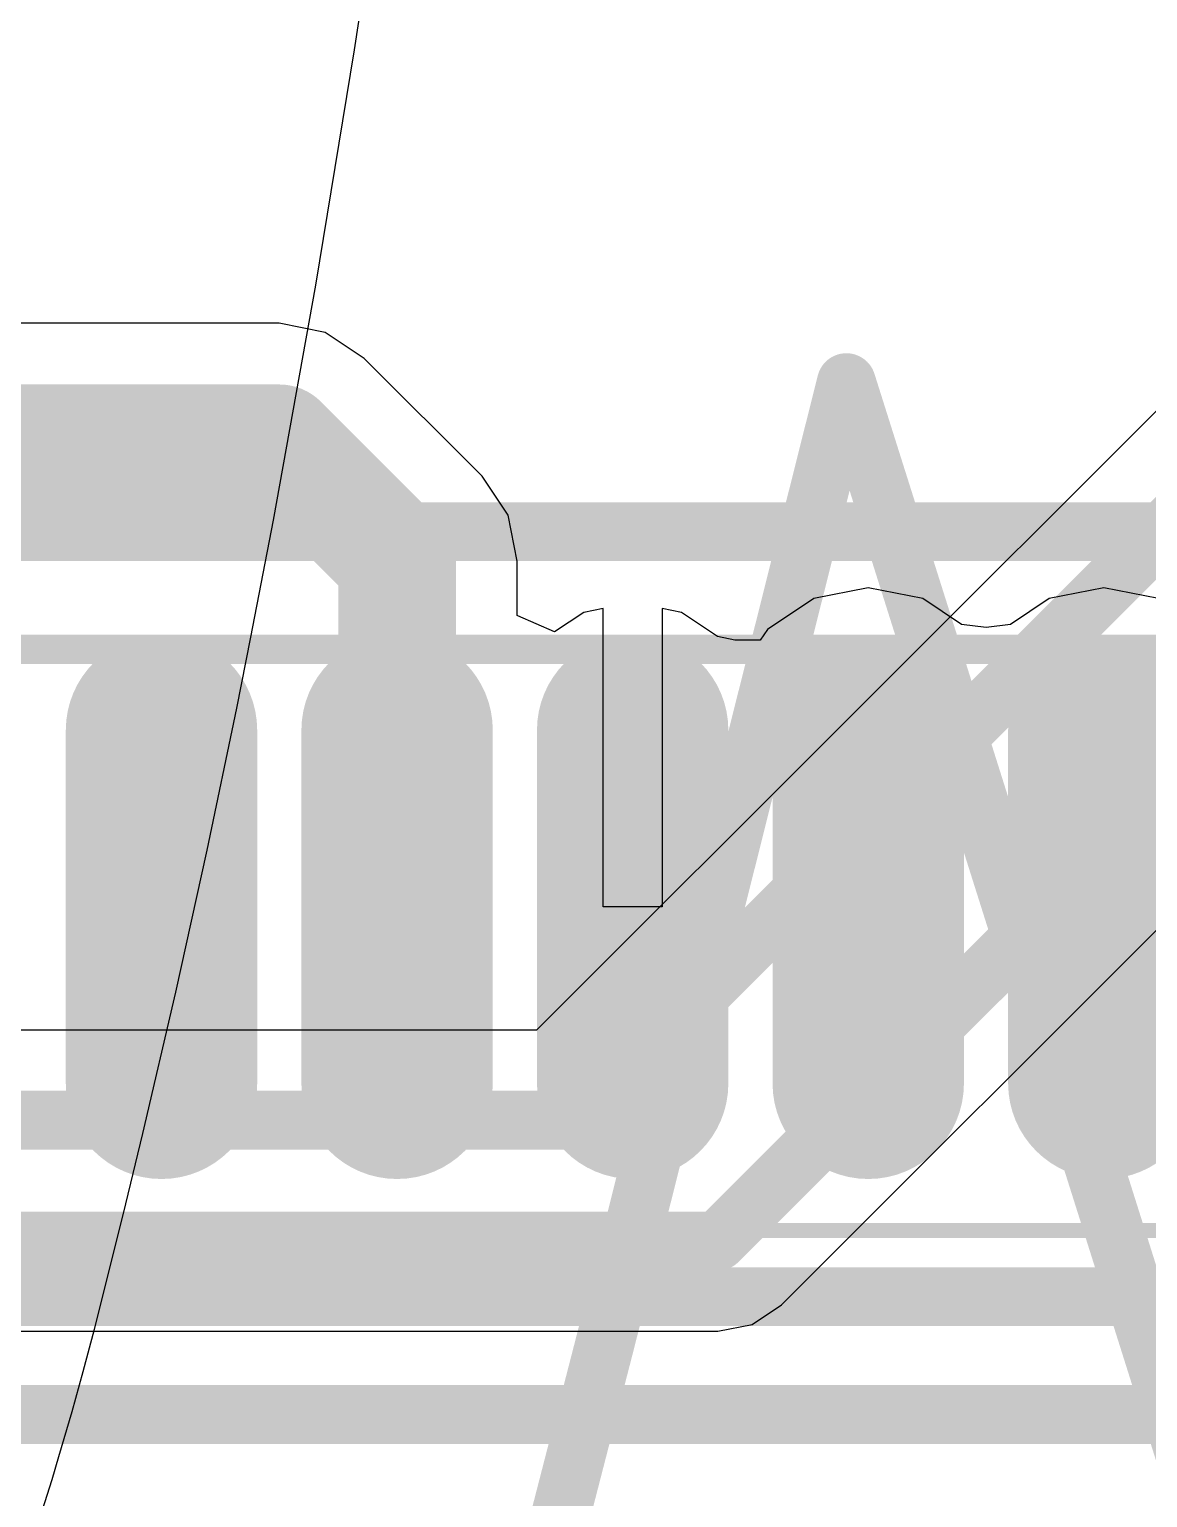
# Model space of a CAD drawing. Header units: inches. Extents: x -30 to 118, y 20 to 51.
# Drawn here: x 75.551 to 79.349, y 24.917 to 29.907 of the extents above; entities that cross this region are included whole.
import ezdxf

# ---------------------------------------------------------------- set-up
doc = ezdxf.new("R2010")
doc.units = ezdxf.units.IN
for name, color, linetype in [('Bottom 3D Body', 216, 'Continuous'), ('Bottom Courtyard', 56, 'Continuous'), ('Bottom Layer', 5, 'Continuous'), ('Bottom Overlay', 54, 'Continuous'), ('Bottom Paste', 16, 'Continuous'), ('Bottom Solder', 6, 'Continuous'), ('Mechanical 1', 6, 'Continuous'), ('Top Layer', 1, 'Continuous'), ('Top Overlay', 2, 'Continuous')]:
    doc.layers.add(name, color=color, linetype=linetype)

# ---------------------------------------------------------------- blocks, each defined once
blk = doc.blocks.new('TQFP80P1200X1200X120_44N_B_588')
at = {"layer": 'Bottom Layer'}
h = blk.add_hatch(color=5, dxfattribs=at)
edge = h.paths.add_edge_path()
edge.add_arc((5.27501358, 1.777999999996326e-05), 0.27499818, 90, 270)
edge.add_line((5.27501358, -0.2749804), (6.475016259999999, -0.2749804))
edge.add_arc((6.475016259999999, 1.778000000003674e-05), 0.27499818, 270, 450)
edge.add_line((6.475016259999999, 0.27501596), (5.27501358, 0.2750159599999999))
h = blk.add_hatch(color=5, dxfattribs=at)
edge = h.paths.add_edge_path()
edge.add_arc((5.27501358, -0.7999806199999999), 0.27499818, 90, 270)
edge.add_line((5.27501358, -1.0749788), (6.475016259999999, -1.0749788))
edge.add_arc((6.475016259999999, -0.7999806199999999), 0.27499818, 270, 450)
edge.add_line((6.475016259999999, -0.5249824399999999), (5.27501358, -0.5249824399999999))
h = blk.add_hatch(color=5, dxfattribs=at)
edge = h.paths.add_edge_path()
edge.add_arc((5.27501358, -1.59997902), 0.27499818, 90, 270)
edge.add_line((5.27501358, -1.8749772), (6.475016259999999, -1.8749772))
edge.add_arc((6.475016259999999, -1.59997902), 0.27499818, 270, 450)
edge.add_line((6.475016259999999, -1.32498084), (5.27501358, -1.32498084))
h = blk.add_hatch(color=5, dxfattribs=at)
edge = h.paths.add_edge_path()
edge.add_arc((5.27501358, -2.39997742), 0.27499818, 90, 270)
edge.add_line((5.27501358, -2.6749756), (6.475016259999999, -2.6749756))
edge.add_arc((6.475016259999999, -2.39997742), 0.27499818, 270, 450)
edge.add_line((6.475016259999999, -2.12497924), (5.27501358, -2.12497924))
h = blk.add_hatch(color=5, dxfattribs=at)
edge = h.paths.add_edge_path()
edge.add_arc((5.27501358, -3.19997582), 0.27499818, 90, 270)
edge.add_line((5.27501358, -3.474974), (6.475016259999999, -3.474974))
edge.add_arc((6.475016259999999, -3.19997582), 0.27499818, 270, 450)
edge.add_line((6.475016259999999, -2.92497764), (5.27501358, -2.92497764))
at = {"layer": 'Bottom Paste'}
h = blk.add_hatch(color=16, dxfattribs=at)
edge = h.paths.add_edge_path()
edge.add_arc((5.27501358, 1.777999999996326e-05), 0.27499818, 90, 270)
edge.add_line((5.27501358, -0.2749804), (6.475016259999999, -0.2749804))
edge.add_arc((6.475016259999999, 1.778000000003674e-05), 0.27499818, 270, 450)
edge.add_line((6.475016259999999, 0.27501596), (5.27501358, 0.2750159599999999))
h = blk.add_hatch(color=16, dxfattribs=at)
edge = h.paths.add_edge_path()
edge.add_arc((5.27501358, -0.7999806199999999), 0.27499818, 90, 270)
edge.add_line((5.27501358, -1.0749788), (6.475016259999999, -1.0749788))
edge.add_arc((6.475016259999999, -0.7999806199999999), 0.27499818, 270, 450)
edge.add_line((6.475016259999999, -0.5249824399999999), (5.27501358, -0.5249824399999999))
h = blk.add_hatch(color=16, dxfattribs=at)
edge = h.paths.add_edge_path()
edge.add_arc((5.27501358, -1.59997902), 0.27499818, 90, 270)
edge.add_line((5.27501358, -1.8749772), (6.475016259999999, -1.8749772))
edge.add_arc((6.475016259999999, -1.59997902), 0.27499818, 270, 450)
edge.add_line((6.475016259999999, -1.32498084), (5.27501358, -1.32498084))
h = blk.add_hatch(color=16, dxfattribs=at)
edge = h.paths.add_edge_path()
edge.add_arc((5.27501358, -2.39997742), 0.27499818, 90, 270)
edge.add_line((5.27501358, -2.6749756), (6.475016259999999, -2.6749756))
edge.add_arc((6.475016259999999, -2.39997742), 0.27499818, 270, 450)
edge.add_line((6.475016259999999, -2.12497924), (5.27501358, -2.12497924))
h = blk.add_hatch(color=16, dxfattribs=at)
edge = h.paths.add_edge_path()
edge.add_arc((5.27501358, -3.19997582), 0.27499818, 90, 270)
edge.add_line((5.27501358, -3.474974), (6.475016259999999, -3.474974))
edge.add_arc((6.475016259999999, -3.19997582), 0.27499818, 270, 450)
edge.add_line((6.475016259999999, -2.92497764), (5.27501358, -2.92497764))
at = {"layer": 'Bottom Solder'}
h = blk.add_hatch(color=6, dxfattribs=at)
edge = h.paths.add_edge_path()
edge.add_arc((5.27501358, 1.777999999996326e-05), 0.32499808, 90, 270)
edge.add_line((5.27501358, -0.3249803), (6.475016259999999, -0.3249802999999999))
edge.add_arc((6.475016259999999, 1.778000000003674e-05), 0.32499808, 270, 450)
edge.add_line((6.475016259999999, 0.32501586), (5.27501358, 0.3250158599999999))
h = blk.add_hatch(color=6, dxfattribs=at)
edge = h.paths.add_edge_path()
edge.add_arc((5.27501358, -0.7999806199999999), 0.32499808, 90, 270)
edge.add_line((5.27501358, -1.1249787), (6.475016259999999, -1.1249787))
edge.add_arc((6.475016259999999, -0.7999806199999999), 0.32499808, 270, 450)
edge.add_line((6.475016259999999, -0.47498254), (5.27501358, -0.47498254))
h = blk.add_hatch(color=6, dxfattribs=at)
edge = h.paths.add_edge_path()
edge.add_arc((5.27501358, -1.59997902), 0.32499808, 90, 270)
edge.add_line((5.27501358, -1.9249771), (6.475016259999999, -1.9249771))
edge.add_arc((6.475016259999999, -1.59997902), 0.32499808, 270, 450)
edge.add_line((6.475016259999999, -1.27498094), (5.27501358, -1.27498094))
h = blk.add_hatch(color=6, dxfattribs=at)
edge = h.paths.add_edge_path()
edge.add_arc((5.27501358, -2.39997742), 0.32499808, 90, 270)
edge.add_line((5.27501358, -2.7249755), (6.475016259999999, -2.7249755))
edge.add_arc((6.475016259999999, -2.39997742), 0.32499808, 270, 450)
edge.add_line((6.475016259999999, -2.07497934), (5.27501358, -2.07497934))
h = blk.add_hatch(color=6, dxfattribs=at)
edge = h.paths.add_edge_path()
edge.add_arc((5.27501358, -3.19997582), 0.32499808, 90, 270)
edge.add_line((5.27501358, -3.5249739), (6.475016259999999, -3.5249739))
edge.add_arc((6.475016259999999, -3.19997582), 0.32499808, 270, 450)
edge.add_line((6.475016259999999, -2.87497774), (5.27501358, -2.87497774))
at = {"layer": 'Bottom 3D Body'}
blk.add_lwpolyline([(4.999984919999999, -5.00002302, 0.0999998, 0.0999998, 0), (4.999984919999999, 5.00000778, 0.0999998, 0.0999998, 0)], format="xyseb", dxfattribs=at)
at = {"layer": 'Bottom Courtyard'}
blk.add_lwpolyline([(6.97498732, -6.97502542, 0.0499999, 0.0499999, 0), (6.97498732, 6.975010179999999, 0.0499999, 0.0499999, 0)], format="xyseb", dxfattribs=at)
at = {"layer": 'Bottom Overlay'}
blk.add_lwpolyline([(4.59998572, -4.60002382, 0.1999996, 0.1999996, 0), (4.59998572, 4.60000858, 0.1999996, 0.1999996, 0)], format="xyseb", dxfattribs=at)

msp = doc.modelspace()

# ---------------------------------------------------------------- linework, layer by layer
at = {"layer": 'Bottom Layer'}
for p, q in [((76.39998944, 28.90783652), (74.9000026, 28.90783652)), ((76.40000214, 28.90783906), (76.39998944, 28.90783652)), ((76.55607497999999, 28.87679264), (76.40000214, 28.90783906)), ((76.68838611999999, 28.7883854), (76.55607497999999, 28.87679264)), ((77.0883777, 28.38839128), (76.68838611999999, 28.7883854)), ((77.08838531999999, 28.3883862), (77.0883777, 28.38839128)), ((77.17679256, 28.25607506), (77.08838531999999, 28.3883862)), ((77.20783644, 28.10000222), (77.17679256, 28.25607506)), ((77.20783644, 27.91519182), (77.20783644, 28.10000222)), ((78.400021, 28.0092912), (78.21468482, 27.97242564)), ((78.58535718, 27.97242564), (78.400021, 28.0092912)), ((79.20001939999999, 28.0092912), (79.01468322, 27.97242564)), ((79.38535558, 27.97242564), (79.20001939999999, 28.0092912)), ((78.21468482, 27.97242564), (78.0575655, 27.86744236)), ((78.71644404, 27.88483627999999), (78.58535718, 27.97242564)), ((79.01468322, 27.97242564), (78.88359636, 27.88483627999999)), ((77.20965507999999, 27.91341636), (77.20783644, 27.91519182)), ((77.33483644, 27.8589359), (77.20965507999999, 27.91341636)), ((77.43419616, 27.92532642), (77.33483644, 27.8589359)), ((77.5000228, 27.93842012), (77.43419616, 27.92532642)), ((77.5000228, 26.92498552), (77.5000228, 27.93842012)), ((77.76584904, 27.92532642), (77.7000224, 27.93842012)), ((77.7000224, 27.93842012), (77.7000224, 26.92498552)), ((77.88866566, 27.84326155999999), (77.76584904, 27.92532642)), ((77.9464151, 27.83135658), (77.88866566, 27.84326155999999)), ((78.0575655, 27.86744236), (78.03345327999999, 27.83135658)), ((78.80002019999999, 27.87453658), (78.71644404, 27.88483627999999)), ((78.88359636, 27.88483627999999), (78.80002019999999, 27.87453658)), ((78.03345327999999, 27.83135658), (77.9464151, 27.83135658)), ((77.7000224, 26.92498552), (77.5000228, 26.92498552))]:
    msp.add_line(p, q, dxfattribs=at)
for points in [[(74.9000026, 28.50000142, 0.3999992, 0.3999992, 0), (76.40000214, 28.50000142, 0.3999992, 0.3999992, 0)], [(76.40000214, 28.50000142, 0.3999992, 0.3999992, 0), (76.80000134, 28.10000222, 0.3999992, 0.3999992, 0)], [(76.80000134, 26.92500838, 0.3999992, 0.3999992, 0), (76.80000134, 28.10000222, 0.3999992, 0.3999992, 0)], [(76.80000134, 26.92500838, 0.3999992, 0.3999992, 0), (76.8000242, 26.92498552, 0.3999992, 0.3999992, 0)], [(70.90000044, 25.60000214, 0.1999996, 0.1999996, 0), (79.70000316, 25.60000214, 0.1999996, 0.1999996, 0)], [(70.60000357999999, 25.2000004, 0.1999996, 0.1999996, 0), (81.10000036, 25.2000004, 0.1999996, 0.1999996, 0)]]:
    msp.add_lwpolyline(points, format="xyseb", dxfattribs=at)
for points in [[(76.30000233999999, 28.50000142, 0.1999996, 0.1999996, 1), (76.50000194, 28.50000142, 0.1999996, 0.1999996, 1)], [(76.30000233999999, 28.50000142, 0.1999996, 0.1999996, 1), (76.50000194, 28.50000142, 0.1999996, 0.1999996, 1)], [(76.70000153999999, 28.10000222, 0.1999996, 0.1999996, 1), (76.90000114, 28.10000222, 0.1999996, 0.1999996, 1)], [(76.70000153999999, 28.10000222, 0.1999996, 0.1999996, 1), (76.90000114, 28.10000222, 0.1999996, 0.1999996, 1)], [(76.70000153999999, 26.92500838, 0.1999996, 0.1999996, 1), (76.90000114, 26.92500838, 0.1999996, 0.1999996, 1)], [(76.70000153999999, 26.92500838, 0.1999996, 0.1999996, 1), (76.90000114, 26.92500838, 0.1999996, 0.1999996, 1)], [(76.7000244, 26.92498552, 0.1999996, 0.1999996, 1), (76.90002399999999, 26.92498552, 0.1999996, 0.1999996, 1)]]:
    msp.add_lwpolyline(points, format="xyseb", close=True, dxfattribs=at)
at = {"layer": 'Mechanical 1'}
for points in [[(77.50986784, 25.45662422, 0.1999996, 0.1999996, 0), (78.32574378, 28.70617576, 0.1999996, 0.1999996, 0)], [(78.32574378, 28.70617576, 0.1999996, 0.1999996, 0), (79.48309223999999, 25.04027504, 0.1999996, 0.1999996, 0)], [(77.26499405999999, 24.5072281, 0.1999996, 0.1999996, 0), (77.50986784, 25.45662422, 0.1999996, 0.1999996, 0)]]:
    msp.add_lwpolyline(points, format="xyseb", dxfattribs=at)
for points in [[(78.27574388000001, 28.70617576, 0.0999998, 0.0999998, 1), (78.37574367999999, 28.70617576, 0.0999998, 0.0999998, 1)], [(78.27574388000001, 28.70617576, 0.0999998, 0.0999998, 1), (78.37574367999999, 28.70617576, 0.0999998, 0.0999998, 1)], [(77.45986794, 25.45662422, 0.0999998, 0.0999998, 1), (77.55986773999999, 25.45662422, 0.0999998, 0.0999998, 1)], [(77.45986794, 25.45662422, 0.0999998, 0.0999998, 1), (77.55986773999999, 25.45662422, 0.0999998, 0.0999998, 1)]]:
    msp.add_lwpolyline(points, format="xyseb", close=True, dxfattribs=at)
at = {"layer": 'Top Layer'}
for p, q in [((80.79412339999999, 30.02670144), (77.27329986, 26.5058779)), ((78.10496952, 25.57239234), (81.91628016, 29.38370552)), ((77.27329986, 26.5058779), (74.39780904, 26.5058779)), ((78.00573426, 25.50608818), (78.10496952, 25.57239234)), ((77.8886809, 25.48280146), (78.00573426, 25.50608818)), ((73.12848976, 25.482804), (77.8886682, 25.482804)), ((77.8886682, 25.482804), (77.8886809, 25.48280146))]:
    msp.add_line(p, q, dxfattribs=at)
for points in [[(77.40000013999999, 26.20000094, 0.1999996, 0.1999996, 0), (81.10000036, 29.90000116, 0.1999996, 0.1999996, 0)], [(77.8886809, 25.78868096, 0.1999996, 0.1999996, 0), (81.69999916, 29.59999922, 0.1999996, 0.1999996, 0)], [(74.27587634, 26.20000094, 0.1999996, 0.1999996, 0), (77.40000013999999, 26.20000094, 0.1999996, 0.1999996, 0)], [(73.12847706, 25.78868096, 0.1999996, 0.1999996, 0), (77.8886809, 25.78868096, 0.1999996, 0.1999996, 0)]]:
    msp.add_lwpolyline(points, format="xyseb", dxfattribs=at)
for points in [[(77.35000024, 26.20000094, 0.0999998, 0.0999998, 1), (77.45000004, 26.20000094, 0.0999998, 0.0999998, 1)], [(77.35000024, 26.20000094, 0.0999998, 0.0999998, 1), (77.45000004, 26.20000094, 0.0999998, 0.0999998, 1)], [(77.838681, 25.78868096, 0.0999998, 0.0999998, 1), (77.9386808, 25.78868096, 0.0999998, 0.0999998, 1)], [(77.838681, 25.78868096, 0.0999998, 0.0999998, 1), (77.9386808, 25.78868096, 0.0999998, 0.0999998, 1)]]:
    msp.add_lwpolyline(points, format="xyseb", close=True, dxfattribs=at)
at = {"layer": 'Top Overlay'}
for p, q in [((76.77424573999998, 30.6385722), (76.65430185999999, 29.83696852)), ((76.65430185999999, 29.83696852), (76.52270446, 29.03719364)), ((76.52270446, 29.03719364), (76.37948401999999, 28.23942028)), ((76.37948401999999, 28.23942028), (76.30207752, 27.84161818)), ((76.30207752, 27.84161818), (76.25453379999999, 27.59967048)), ((76.25453379999999, 27.59967048), (76.15388884, 27.11690538)), ((76.15388884, 27.11690538), (76.04769906, 26.63532646)), ((76.04769906, 26.63532646), (75.93597716, 26.1550023)), ((75.93597716, 26.1550023), (75.87735904, 25.91549808)), ((75.87736158, 25.91550062), (75.77129372, 25.48882634)), ((75.87735904, 25.91549808), (75.87736158, 25.91550062)), ((75.77129372, 25.48882634), (75.7331734, 25.3444121)), ((75.7331734, 25.3444121), (75.695302, 25.20921806)), ((75.695302, 25.20921806), (75.65040495999999, 25.05569792)), ((75.65040495999999, 25.05569792), (75.6274713, 24.97720684)), ((75.6274713, 24.97720684), (75.57764411999999, 24.82143372))]:
    msp.add_line(p, q, dxfattribs=at)

# ---------------------------------------------------------------- block references
at = {"rotation": 270}
msp.add_blockref('TQFP80P1200X1200X120_44N_B_588', (79.20000162, 32.80000044), dxfattribs=at)

doc.saveas('drawing.dxf')
